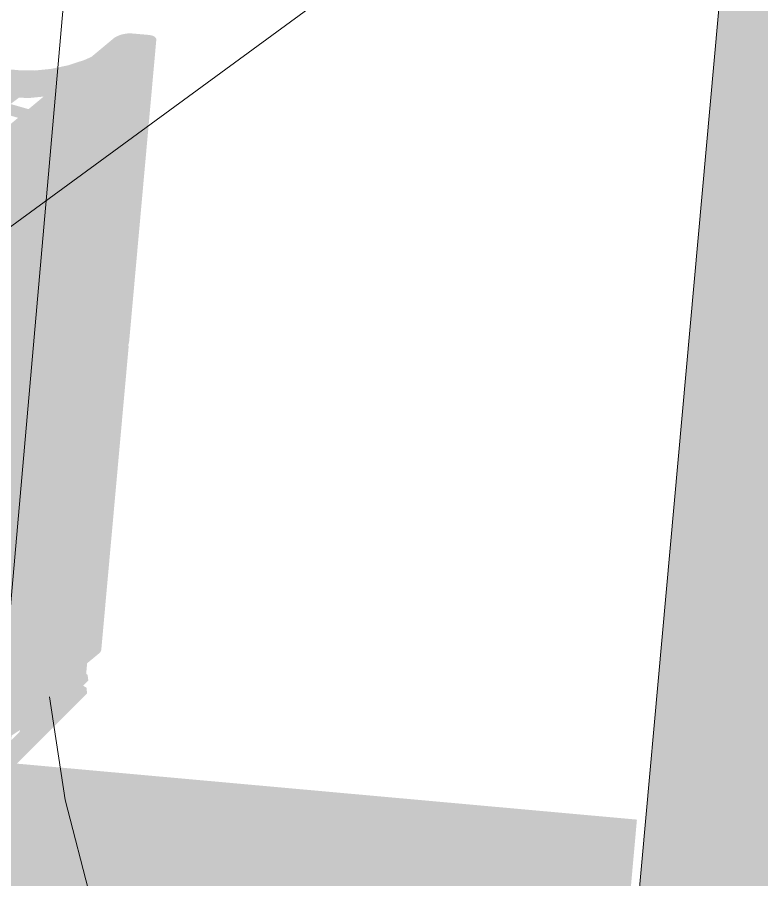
# Model space of a CAD drawing. Header units: centimetres. Extents: x -4381 to 5639, y -3920 to 4826.
# Drawn here: x 185.643 to 186.512, y 65.567 to 66.573 of the extents above; entities that cross this region are included whole.
import ezdxf
from ezdxf.xclip import XClip

# ---------------------------------------------------------------- set-up
doc = ezdxf.new("R2010")
doc.units = ezdxf.units.CM
doc.header["$MEASUREMENT"] = 0
doc.header["$XCLIPFRAME"] = 0
doc.set_wipeout_variables(frame=1)
for name, pattern in [('Dashed', [0.564444, 0.282222, -0.282222]), ('Tirets', [0.458611, 0.282222, -0.176389]), ('Wipeout_Contour', [100, 0, -100])]:
    doc.linetypes.add(name, pattern=pattern)
for name, color, linetype, lineweight in [('0_Pen_No__1', 7, 'Continuous', 5), ('Dalles_Pen_No__1', 7, 'Continuous', 5), ('Dalles_Pen_No__101', 252, 'Continuous', 5), ('Structural - Bearing_Pen_No__1', 7, 'Continuous', 5)]:
    doc.layers.add(name, color=color, linetype=linetype, lineweight=lineweight)
for name, color, linetype in [('Dalles', 7, 'Continuous'), ('Drawing & Figure', 7, 'Continuous'), ('Structural - Bearing', 7, 'Continuous')]:
    doc.layers.add(name, color=color, linetype=linetype)
doc.layers.add('RECULS_Pen_No__58', color=7, linetype='Continuous', lineweight=5, true_color=0xdf0000)

# ---------------------------------------------------------------- blocks, each defined once
blk = doc.blocks.new('Drawing_13_13', base_point=(-54.8524, -87.0921))
at = {"layer": 'Dalles', "linetype": 'Continuous', "lineweight": 5, "ltscale": 5}
h = blk.add_hatch(color=8, dxfattribs=at)
h.paths.add_polyline_path([(172.7691, 72.2938), (171.9155, 62.8323), (177.6422, 62.3156), (177.8893, 65.0545), (177.9926, 66.1998), (179.7107, 66.0448), (179.6073, 64.8995), (186.4047, 64.2862), (187.0112, 71.0089)])
h.paths.add_polyline_path([(172.0783, 62.9682), (172.1996, 64.3127), (177.6276, 63.823), (177.5063, 62.4785)], flags=0)
h.paths.add_polyline_path([(175.2352, 67.0761), (175.3475, 68.3211), (177.0158, 68.1706), (176.9034, 66.9256)], flags=0)
h.paths.add_polyline_path([(183.4303, 64.7052), (183.6595, 67.2449), (186.4979, 66.9888), (186.2688, 64.4491)], flags=0)
at = {"layer": 'Dalles_Pen_No__101', "linetype": 'Continuous', "lineweight": 0, "ltscale": 5, "true_color": 0x262626}
h = blk.add_hatch(color=250, dxfattribs=at)
h.paths.add_polyline_path([(185.5964, 66.4563), (185.4985, 65.3706), (186.3351, 65.2952), (186.3659, 65.637), (185.6425, 65.7023), (185.7199, 65.7797), (185.7243, 65.7845), (185.7235, 65.791), (185.7197, 65.7932), (185.7212, 65.7948), (185.7257, 65.7995), (185.7248, 65.806), (185.7232, 65.807), (185.7243, 65.8194), (185.7381, 65.8308), (185.7394, 65.8321), (185.7403, 65.8335), (185.7408, 65.8348), (185.7727, 66.1882), (185.7727, 66.1894), (185.7723, 66.1906), (185.7727, 66.1919), (185.7732, 66.1932), (185.805, 66.5465), (185.8051, 66.5478), (185.8046, 66.549), (185.8037, 66.55), (185.8024, 66.551), (185.8007, 66.5517), (185.7987, 66.5522), (185.7964, 66.5526), (185.7769, 66.5543), (185.7742, 66.5544), (185.7715, 66.5543), (185.7686, 66.5539), (185.7658, 66.5534), (185.763, 66.5526), (185.7605, 66.5516), (185.7581, 66.5505), (185.7561, 66.5493), (185.7293, 66.527), (185.721, 66.5233), (185.7019, 66.5171), (185.6823, 66.513), (185.6632, 66.5111), (185.645, 66.5114), (185.6018, 66.5153), (185.5988, 66.483), (185.6284, 66.4803), (185.6221, 66.4756), (185.6114, 66.4787), (185.5986, 66.4806), (185.5975, 66.4679), (185.6063, 66.4666), (185.6091, 66.4658)])
h.paths.add_polyline_path([(185.6129, 65.7066), (185.6142, 65.7204), (185.6239, 65.7269), (185.623, 65.717)], flags=0)
h.paths.add_polyline_path([(185.646, 65.7397), (185.6357, 65.7294), (185.6362, 65.7351), (185.6459, 65.7414), (185.6457, 65.7397)], flags=0)
h.paths.add_polyline_path([(185.6083, 66.4519), (185.6219, 66.4622), (185.6437, 66.4559), (185.6349, 66.4485), (185.6338, 66.4472), (185.6331, 66.4459), (185.6329, 66.4446)], flags=0)
h.paths.add_polyline_path([(185.6349, 66.472), (185.6447, 66.4793), (185.6575, 66.4791), (185.6736, 66.4807), (185.6559, 66.466)], flags=0)
at = {"layer": '0_Pen_No__1', "linetype": 'Tirets', "ltscale": 5}
blk.add_line((183.4312, 64.7151), (186.4952, 66.9589), dxfattribs=at)
at = {"layer": 'Dalles_Pen_No__1', "linetype": 'Continuous', "ltscale": 5, "flags": 128}
blk.add_lwpolyline([(183.4303, 64.7052), (183.6595, 67.2449), (186.4979, 66.9888), (186.2688, 64.4491)], close=True, dxfattribs=at)
at = {"color": 254, "linetype": 'Wipeout_Contour', "lineweight": 0, "ltscale": 794.195594}
blk.add_wipeout([(186.4047, 64.2862), (187.0112, 71.0089), (186.8484, 70.873), (186.2688, 64.4491)], dxfattribs=at).dxf.layer = 'Structural - Bearing'
at = {"layer": 'Structural - Bearing', "linetype": 'Continuous', "lineweight": 0, "ltscale": 5, "true_color": 0xffffff}
blk.add_hatch(color=7, dxfattribs=at).paths.add_polyline_path([(186.4047, 64.2862), (187.0112, 71.0089), (186.8484, 70.873), (186.2688, 64.4491)])
at = {"layer": 'RECULS_Pen_No__58', "linetype": 'Dashed', "ltscale": 5, "flags": 128}
blk.add_lwpolyline([(184.9647, 58.2808), (172.5413, 59.4016), (173.7057, 72.3097), (186.3147, 73.6038)], close=True, dxfattribs=at)
at = {"layer": 'RECULS_Pen_No__58', "linetype": 'Tirets', "ltscale": 5}
blk.add_circle((187.6581, 66.0633), 2, dxfattribs=at)
at = {"layer": 'Structural - Bearing_Pen_No__1', "linetype": 'Continuous', "ltscale": 5, "flags": 128}
blk.add_lwpolyline([(186.4979, 66.9888), (186.2688, 64.4491)], dxfattribs=at)

msp = doc.modelspace()

# ---------------------------------------------------------------- block references
at = {"layer": 'Drawing & Figure', "color": 151, "linetype": 'Continuous', "lineweight": 5, "ltscale": 10, "true_color": 0x80c2ff}
ref = msp.add_blockref('Drawing_13_13', (-54.85237, -87.09209), dxfattribs=at)
XClip(ref).set_block_clipping_path([(166.1260505706, 54.1059969298), (191.9907812231, 80.1417166121)])

doc.saveas('drawing.dxf')
